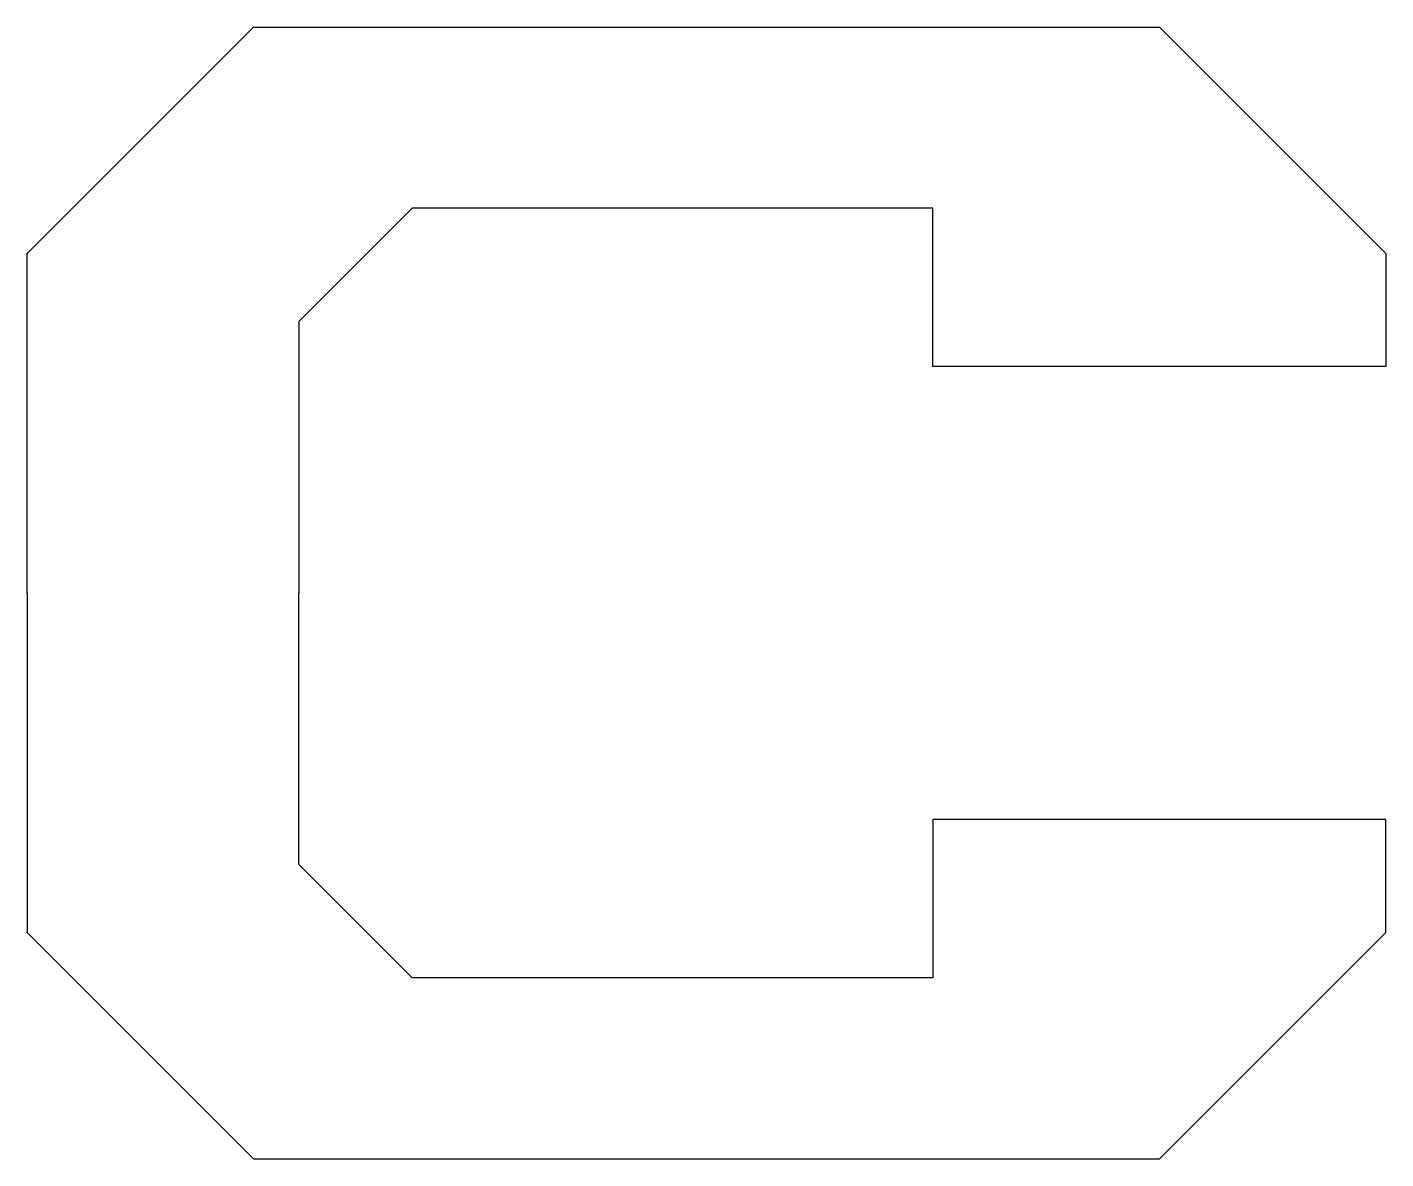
# Model space of a CAD drawing. Header units: millimetres. Extents: x 49.75 to 51.25, y 50 to 51.25.
import ezdxf

# ---------------------------------------------------------------- set-up
doc = ezdxf.new("R2010")
doc.units = ezdxf.units.MM

msp = doc.modelspace()

# ---------------------------------------------------------------- linework, layer by layer
for p, q in [((50, 51.25), (49.75, 51)), ((50, 51.25), (51, 51.25)), ((51, 51.25), (51.25, 51)), ((50.175, 51.05), (50.05, 50.925)), ((50.75, 51.05), (50.175, 51.05)), ((50.75, 50.875), (50.75, 51.05)), ((49.75, 50.625), (49.75, 51)), ((51.25, 51), (51.25, 50.875)), ((50.05, 50.925), (50.05, 50.625)), ((51.25, 50.875), (50.75, 50.875)), ((49.75, 50.625), (49.75, 50.25)), ((50.05, 50.325), (50.05, 50.625)), ((51.25, 50.375), (50.75, 50.375)), ((50.75, 50.375), (50.75, 50.2)), ((51.25, 50.25), (51.25, 50.375)), ((50.175, 50.2), (50.05, 50.325)), ((50, 50), (49.75, 50.25)), ((51, 50), (51.25, 50.25)), ((50.75, 50.2), (50.175, 50.2)), ((50, 50), (51, 50))]:
    msp.add_line(p, q)
for p in [(49.75, 51), (49.75, 50.625), (49.75, 50.625), (49.75, 50.625), (49.75, 50.625), (50.05, 50.625), (50.05, 50.625), (50.05, 50.625), (50.05, 50.625), (49.75, 50.25)]:
    msp.add_point(p)

doc.saveas('drawing.dxf')
